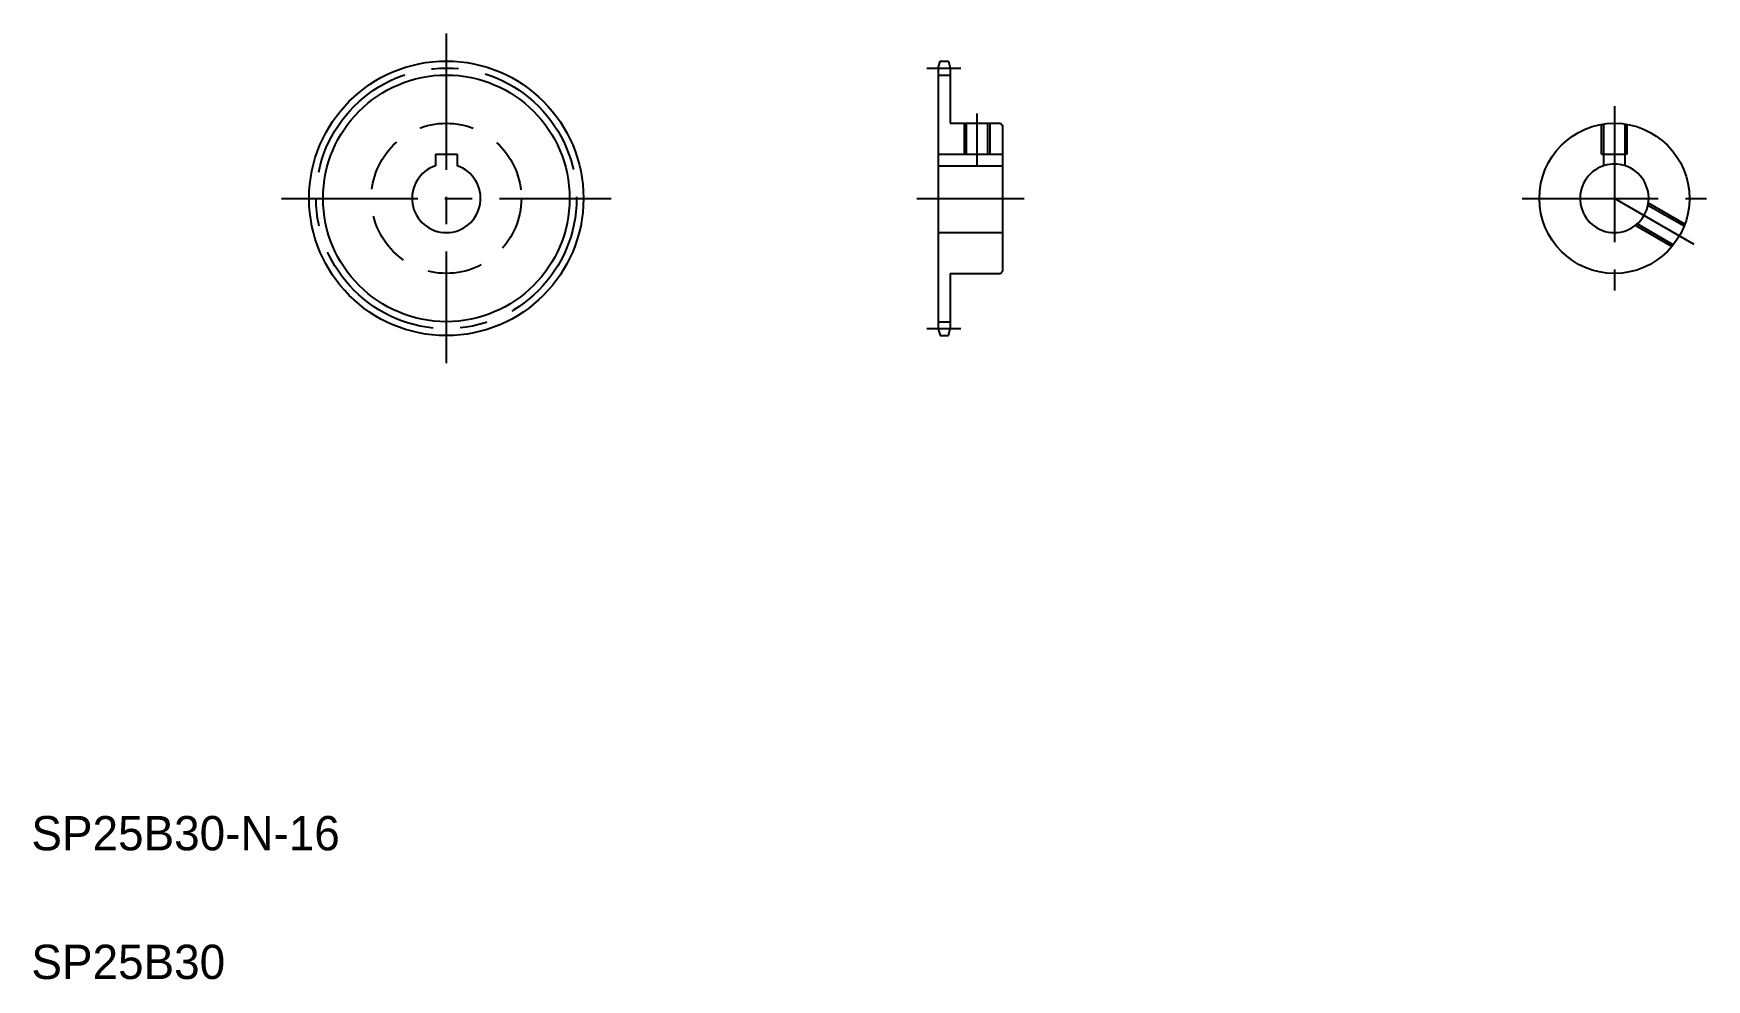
# Model space of a CAD drawing. Extents: x 20 to 411, y 20 to 240.
import ezdxf

# ---------------------------------------------------------------- set-up
doc = ezdxf.new("R2010")
doc.units = 0
doc.linetypes.add('CENTER', pattern=[50.8, 31.75, -6.35, 6.35, -6.35])
doc.linetypes.add('DASHED', pattern=[19.05, 12.7, -6.35])
doc.layers.get('0').update_dxf_attribs({"linetype": 'CONTINUOUS'})
doc.layers.add('CENTER', color=1, linetype='CENTER')

msp = doc.modelspace()

# ---------------------------------------------------------------- linework, layer by layer
at = {"color": 7, "linetype": 'CONTINUOUS'}
for p, q in [((231.57, 232.36), (232, 233.98)), ((231.57, 232.36), (231.57, 171.61)), ((231.57, 230.73), (234.37, 230.73)), ((232, 233.98), (233.93, 233.98)), ((233.93, 233.98), (234.37, 232.36)), ((234.37, 232.36), (234.37, 219.48)), ((234.37, 219.48), (246.07, 219.48)), ((238.07, 219.48), (238.07, 212.28)), ((243.07, 219.48), (243.07, 212.28)), ((246.07, 219.48), (246.57, 218.98)), ((246.57, 218.98), (246.57, 184.98)), ((114.3, 212.28), (114.3, 209.58)), ((114.3, 212.28), (119.3, 212.28)), ((119.3, 212.28), (119.3, 209.58)), ((231.57, 212.28), (246.57, 212.28)), ((386.79, 209.58), (386.79, 212.28)), ((386.79, 212.28), (391.79, 212.28)), ((391.79, 209.58), (391.79, 212.28)), ((231.57, 209.58), (246.57, 209.58)), ((231.57, 193.98), (246.57, 193.98)), ((234.37, 184.48), (234.37, 171.61)), ((234.37, 184.48), (246.07, 184.48)), ((246.07, 184.48), (246.57, 184.98)), ((234.37, 181.26), (234.37, 181.26)), ((234.37, 178.04), (234.37, 178.04)), ((231.57, 173.23), (234.37, 173.23)), ((231.57, 171.61), (232, 169.98)), ((232, 169.98), (233.93, 169.98)), ((233.93, 169.98), (234.37, 171.61))]:
    msp.add_line(p, q, dxfattribs=at)
at = {"color": 3, "linetype": 'CONTINUOUS'}
for p, q in [((237.57, 219.48), (237.57, 212.28)), ((243.57, 219.48), (243.57, 212.28))]:
    msp.add_line(p, q, dxfattribs=at)
at = {"color": 3, "linetype": 'DASHED'}
for p, q in [((386.29, 212.28), (386.29, 219.22)), ((386.79, 212.28), (386.79, 219.3)), ((391.79, 212.28), (391.79, 219.3)), ((392.29, 212.28), (392.29, 219.22)), ((386.29, 212.28), (386.79, 212.28)), ((392.29, 212.28), (391.79, 212.28)), ((405.54, 195.49), (397.12, 200.35)), ((405.72, 195.96), (397.21, 200.87)), ((402.72, 190.76), (394.21, 195.67)), ((403.04, 191.16), (394.62, 196.02))]:
    msp.add_line(p, q, dxfattribs=at)
at = {"color": 7, "linetype": 'CONTINUOUS'}
for centre, radius in [((116.8, 201.98), 32), ((389.29, 201.98), 17.5)]:
    msp.add_circle(centre, radius, dxfattribs=at)
at = {"color": 3, "linetype": 'CONTINUOUS'}
msp.add_circle((116.8, 201.98), 28.75, dxfattribs=at)
at = {"color": 3, "linetype": 'DASHED'}
msp.add_circle((116.8, 201.98), 17.5, dxfattribs=at)
at = {"color": 7, "linetype": 'CONTINUOUS'}
for centre in [(116.8, 201.98), (389.29, 201.98)]:
    msp.add_arc(centre, 8, 108.21, 71.79, dxfattribs=at)
at = {"color": 3, "linetype": 'CONTINUOUS'}
msp.add_arc((389.29, 201.98), 8, 74.038, 105.962, dxfattribs=at)
at = {"layer": 'CENTER', "color": 1, "linetype": 'CENTER'}
for p, q in [((116.8, 240.41), (116.8, 163.55)), ((228.89, 232.36), (236.79, 232.36)), ((389.29, 223.48), (389.29, 180.48)), ((240.57, 221.78), (240.57, 209.67)), ((78.37, 201.98), (155.23, 201.98)), ((226.57, 201.98), (251.57, 201.98)), ((367.79, 201.98), (410.79, 201.98)), ((407.91, 191.23), (389.29, 201.98)), ((228.89, 171.61), (236.79, 171.61))]:
    msp.add_line(p, q, dxfattribs=at)
msp.add_circle((116.8, 201.98), 30.38, dxfattribs=at)

# ---------------------------------------------------------------- texts
at = {"color": 7, "linetype": 'CONTINUOUS'}
for s, p in [('SP25B30-N-16', (20, 50)), ('SP25B30', (20, 20))]:
    msp.add_text(s, height=8, dxfattribs=at).set_placement(p)

doc.saveas('drawing.dxf')
